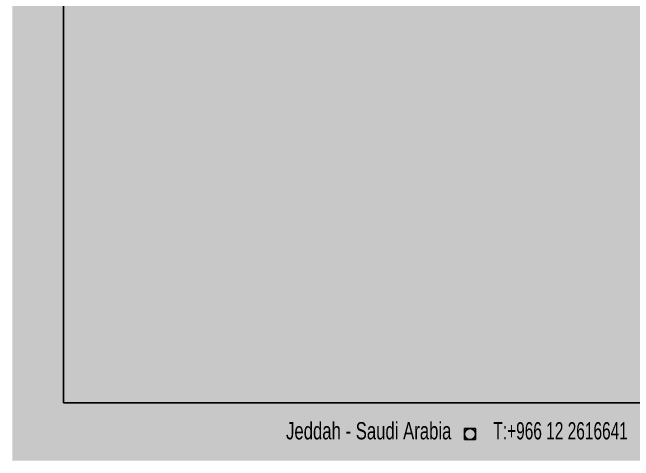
# Model space of a CAD drawing. Header units: millimetres. Extents: x 0 to 670, y 0 to 297.
# Drawn here: x 0 to 103, y 0 to 74.2 of the extents above; entities that cross this region are included whole.
import ezdxf
from ezdxf.enums import TextEntityAlignment as Align

# ---------------------------------------------------------------- set-up
doc = ezdxf.new("R2010")
doc.units = ezdxf.units.MM
for name, color, linetype in [('BACKGROUND', 254, 'Continuous'), ('IMAGES', 7, 'Continuous'), ('LINES', 7, 'Continuous'), ('TEXT', 7, 'Continuous')]:
    doc.layers.add(name, color=color, linetype=linetype)
doc.styles.add('AGENCY_FB', font='AGENCYR.TTF')
picture_1 = doc.add_image_def('image3.png', size_in_pixel=(29, 29))
picture_2 = doc.add_image_def('image6.jpg', size_in_pixel=(1690, 1911))

msp = doc.modelspace()

# ---------------------------------------------------------------- hatches: boundary and pattern name
at = {"layer": 'BACKGROUND', "true_color": 0xfffbf0}
msp.add_hatch(color=7, dxfattribs=at).paths.add_polyline_path([(0, 296.97), (209.97, 296.97), (209.97, 0), (0, 0)])

# ---------------------------------------------------------------- linework, layer by layer
at = {"layer": 'LINES', "true_color": 0xeb5701}
for points in [[(75.88, 5.29), (75.38, 5.29), (74.97, 4.88), (74.97, 4.38)], [(76.79, 4.38), (76.79, 4.88), (76.39, 5.29), (75.88, 5.29)], [(74.97, 4.38), (74.97, 3.88), (75.38, 3.47), (75.88, 3.47)], [(75.88, 3.47), (76.39, 3.47), (76.79, 3.88), (76.79, 4.38)]]:
    msp.add_open_spline(points, degree=3, dxfattribs=at)

# ---------------------------------------------------------------- texts
at = {"layer": 'TEXT', "true_color": 0x000000, "style": 'AGENCY_FB'}
for s, p, p2 in [('Jeddah - Saudi Arabia', (45.38, 3.51), (72.8, 3.51)), ('T:+966 12 2616641', (79.76, 3.51), (102.06, 3.51))]:
    msp.add_text(s, height=2.8538, dxfattribs=at).set_placement(p, p2, align=Align.FIT)

# ---------------------------------------------------------------- pictures from other files: only their frames are drawn
at = {"layer": 'IMAGES'}
image = msp.add_image(picture_2, insert=(8.47, 9.57), size_in_units=(107.31, 121.37), dxfattribs=at)
image.dxf.flags = 11
image = msp.add_image(picture_1, insert=(74.97, 3.47), size_in_units=(1.82, 1.82), dxfattribs=at)
image.dxf.flags = 11

doc.saveas('drawing.dxf')
